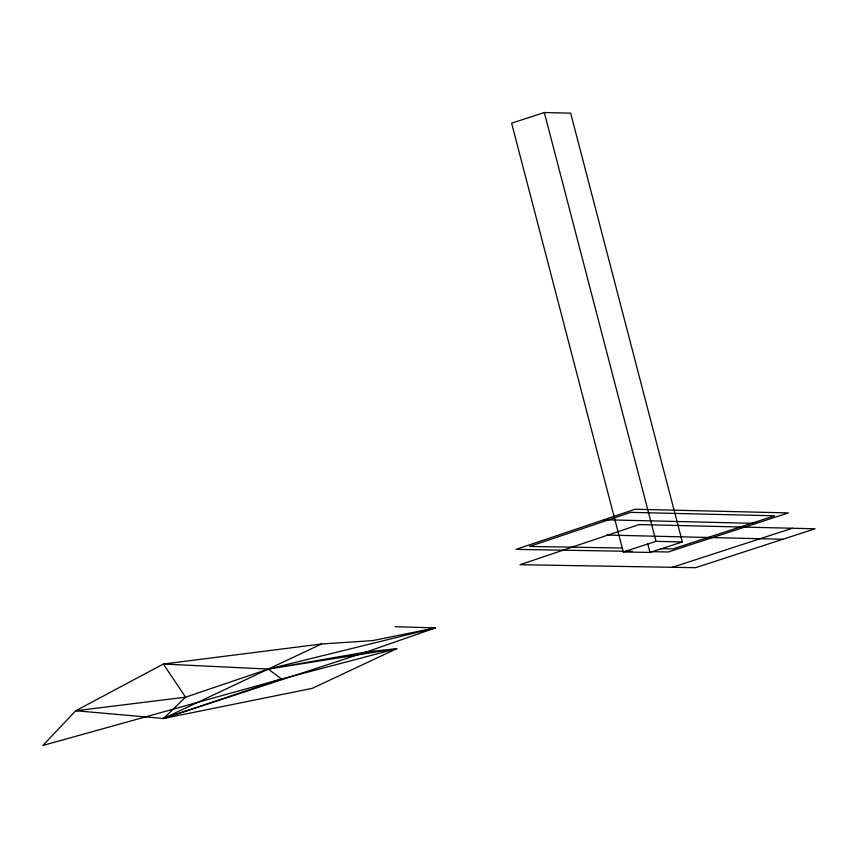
<?xml version="1.0" encoding="UTF-8"?>
<svg xmlns="http://www.w3.org/2000/svg" width="858" height="858" viewBox="0 0 858 858"><rect width="100%" height="100%" fill="white"/><g stroke="black" fill="none" stroke-linecap="round" stroke-linejoin="round"><path stroke-width="1.29" d="M321.514 643.983L163.331 664.038L185.585 697.189L75.751 710.756L163.331 664.038L268.329 669.079L281.499 679.032L163.503 718.489L366.387 651.973L435.403 627.906L372.726 640.594L321.514 643.983L163.503 718.489L75.751 710.756L42.9 745.452L281.499 679.032L396.761 648.68L312.248 688.352L163.503 718.489L185.585 697.189L268.329 669.079L435.403 627.906L395.152 626.694M672.264 567.32L792.374 528.238M544.326 112.548L511.615 123.177L623.305 551.984L649.967 552.434L682.357 541.956L570.667 113.159L544.326 112.548L656.016 541.344L682.357 541.956M623.305 551.984L656.016 541.344M622.029 548.026L529.601 546.449L630.748 512.365L774.635 515.797L672.929 548.895L660.875 548.691M622.876 551.211L516.055 549.377L635.092 509.255L788.384 512.912L668.275 551.994L650.997 551.673M625.546 551.265L632.217 551.372M603.935 519.755L756.188 523.391M606.692 535.06L782.71 539.253M647.608 543.361L649.967 552.434M639.081 524.581L520.045 564.703L695.538 567.685L815.1 528.785L639.081 524.581M366.387 651.973L268.329 669.079L396.761 648.68L366.387 651.973"/></g></svg>
